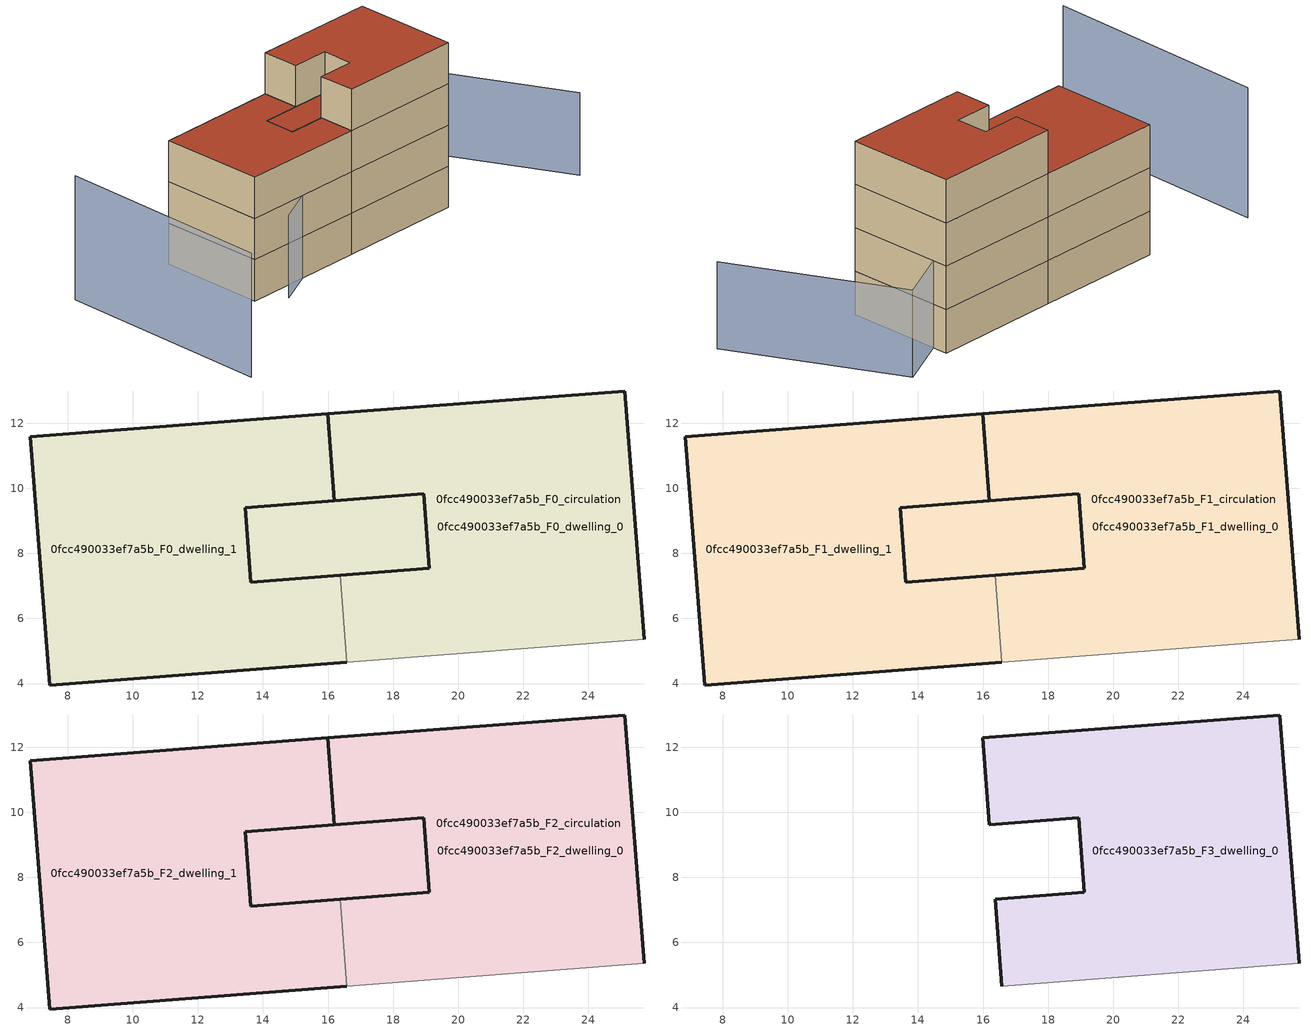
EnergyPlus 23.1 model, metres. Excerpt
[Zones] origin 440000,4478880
0fcc490033ef7a5b_F0_dwelling_0
 floor ground (EU_floor_Construction): 18.93,9.83 18.95,9.62 19.11,7.54 16.37,7.33 13.63,7.12 13.45,9.41 z0; 25.12,12.99 25.71,5.35 16.57,4.65 16.37,7.33 19.11,7.54 18.95,9.62 18.93,9.83 16.19,9.62 15.99,12.29 z0
 wall outside (EU_wall_Construction): 25.71,5.35 25.12,12.99 15.99,12.29 16.19,9.62 18.93,9.83 19.11,7.54 16.37,7.33 z0:3
 wall adiabatic (EU_wall_Construction): 16.57,4.65 25.71,5.35 z0:3
 wall to 0fcc490033ef7a5b_F0_dwelling_1 (EU_wall_Construction): 16.37,7.33 16.57,4.65 z0:3
0fcc490033ef7a5b_F0_dwelling_1
 floor ground (EU_floor_Construction): 15.99,12.29 16.19,9.62 13.45,9.41 13.6,7.54 13.63,7.12 16.37,7.33 16.57,4.65 7.44,3.95 6.86,11.59 z0; 18.93,9.83 19.11,7.54 16.37,7.33 13.63,7.12 13.6,7.54 13.45,9.41 z0
 wall outside (EU_wall_Construction): 16.37,7.33 13.63,7.12 13.45,9.41 16.19,9.62 15.99,12.29 6.86,11.59 7.44,3.95 16.57,4.65 z0:3
0fcc490033ef7a5b_F0_circulation
 floor ground (EU_floor_Construction): 18.93,9.83 19.11,7.54 16.37,7.33 13.63,7.12 13.6,7.54 13.45,9.41 z0; 25.12,12.99 25.71,5.35 16.57,4.65 16.37,7.33 19.11,7.54 18.95,9.62 18.93,9.83 16.19,9.62 15.99,12.29 z0; 15.99,12.29 16.19,9.62 13.45,9.41 13.63,7.12 16.37,7.33 16.57,4.65 7.44,3.95 6.86,11.59 z0
 wall outside (EU_wall_Construction): 13.45,9.41 13.63,7.12 19.11,7.54 18.93,9.83 13.45,9.41 z0:3
0fcc490033ef7a5b_F1_dwelling_0
 floor to 0fcc490033ef7a5b_F0_dwelling_0 (EU_floor_Construction): 25.12,12.99 25.71,5.35 16.57,4.65 16.37,7.33 19.11,7.54 18.95,9.62 18.94,9.7 18.93,9.83 16.19,9.62 15.99,12.29 z3; 18.93,9.83 18.94,9.7 19.11,7.54 16.37,7.33 13.63,7.12 13.45,9.41 z3
 wall outside (EU_wall_Construction): 25.71,5.35 25.12,12.99 15.99,12.29 16.19,9.62 18.93,9.83 19.11,7.54 16.37,7.33 z3:6
 wall adiabatic (EU_wall_Construction): 16.57,4.65 25.71,5.35 z3:6
 wall to 0fcc490033ef7a5b_F1_dwelling_1 (EU_wall_Construction): 16.37,7.33 16.57,4.65 z3:6
0fcc490033ef7a5b_F1_dwelling_1
 floor to 0fcc490033ef7a5b_F0_dwelling_1 (EU_floor_Construction): 15.99,12.29 16.19,9.62 13.45,9.41 13.62,7.28 13.63,7.12 16.37,7.33 16.57,4.65 7.44,3.95 6.86,11.59 z3; 18.93,9.83 19.11,7.54 16.37,7.33 13.63,7.12 13.6,7.54 13.45,9.41 z3
 wall outside (EU_wall_Construction): 16.37,7.33 13.63,7.12 13.45,9.41 16.19,9.62 15.99,12.29 6.86,11.59 7.44,3.95 16.57,4.65 z3:6
0fcc490033ef7a5b_F1_circulation
 floor outside (EU_floor_Construction): 18.93,9.83 19.11,7.54 16.37,7.33 13.63,7.12 13.6,7.54 13.45,9.41 z3
 floor to 0fcc490033ef7a5b_F0_circulation (EU_floor_Construction): 25.12,12.99 25.71,5.35 16.57,4.65 16.37,7.33 19.11,7.54 18.95,9.62 18.93,9.83 16.19,9.62 15.99,12.29 z3; 15.99,12.29 16.19,9.62 13.45,9.41 13.63,7.12 16.37,7.33 16.57,4.65 7.44,3.95 6.86,11.59 z3
 wall outside (EU_wall_Construction): 13.45,9.41 13.63,7.12 19.11,7.54 18.93,9.83 13.45,9.41 z3:6
0fcc490033ef7a5b_F2_dwelling_0
 floor to 0fcc490033ef7a5b_F1_dwelling_0 (EU_floor_Construction): 25.12,12.99 25.71,5.35 16.57,4.65 16.37,7.33 19.11,7.54 18.95,9.62 18.94,9.7 18.93,9.83 16.19,9.62 15.99,12.29 z6; 18.93,9.83 18.94,9.7 19.11,7.54 16.37,7.33 13.63,7.12 13.45,9.41 z6
 wall outside (EU_wall_Construction): 25.71,5.35 25.12,12.99 15.99,12.29 16.19,9.62 18.93,9.83 19.11,7.54 16.37,7.33 z6:9
 wall adiabatic (EU_wall_Construction): 16.57,4.65 25.71,5.35 z6:9
 wall to 0fcc490033ef7a5b_F2_dwelling_1 (EU_wall_Construction): 16.37,7.33 16.57,4.65 z6:9
 roof outside (EU_floor_Construction): 19.11,7.54 18.94,9.7 18.93,9.83 13.45,9.41 13.63,7.12 16.37,7.33 z9
0fcc490033ef7a5b_F2_dwelling_1
 floor to 0fcc490033ef7a5b_F1_dwelling_1 (EU_floor_Construction): 15.99,12.29 16.19,9.62 13.45,9.41 13.62,7.28 13.63,7.12 16.37,7.33 16.57,4.65 7.44,3.95 6.86,11.59 z6; 18.93,9.83 19.11,7.54 16.37,7.33 13.63,7.12 13.6,7.54 13.45,9.41 z6
 wall outside (EU_wall_Construction): 16.37,7.33 13.63,7.12 13.45,9.41 16.19,9.62 15.99,12.29 6.86,11.59 7.44,3.95 16.57,4.65 z6:9
 roof outside (EU_roof_Construction): 19.11,7.54 18.93,9.83 13.45,9.41 13.6,7.54 13.63,7.12 16.37,7.33 z9; 16.57,4.65 16.37,7.33 13.63,7.12 13.6,7.54 13.45,9.41 16.19,9.62 15.99,12.29 6.86,11.59 7.44,3.95 z9
0fcc490033ef7a5b_F2_circulation
 floor outside (EU_floor_Construction): 18.93,9.83 19.11,7.54 16.37,7.33 13.63,7.12 13.6,7.54 13.45,9.41 z6
 floor to 0fcc490033ef7a5b_F1_circulation (EU_floor_Construction): 25.12,12.99 25.71,5.35 16.57,4.65 16.37,7.33 19.11,7.54 18.95,9.62 18.93,9.83 16.19,9.62 15.99,12.29 z6; 15.99,12.29 16.19,9.62 13.45,9.41 13.63,7.12 16.37,7.33 16.57,4.65 7.44,3.95 6.86,11.59 z6
 wall outside (EU_wall_Construction): 13.45,9.41 13.63,7.12 19.11,7.54 18.93,9.83 13.45,9.41 z6:9
 roof outside (EU_roof_Construction): 25.71,5.35 25.12,12.99 15.99,12.29 16.19,9.62 18.93,9.83 18.95,9.62 19.11,7.54 16.37,7.33 16.57,4.65 z9; 19.11,7.54 18.93,9.83 13.45,9.41 13.6,7.54 13.63,7.12 16.37,7.33 z9; 16.57,4.65 16.37,7.33 13.63,7.12 13.45,9.41 16.19,9.62 15.99,12.29 6.86,11.59 7.44,3.95 z9
0fcc490033ef7a5b_F3_dwelling_0
 floor to 0fcc490033ef7a5b_F2_dwelling_0 (EU_floor_Construction): 25.12,12.99 25.71,5.35 16.57,4.65 16.37,7.33 19.11,7.54 18.95,9.62 18.94,9.7 18.93,9.83 16.19,9.62 15.99,12.29 z9
 wall outside (EU_wall_Construction): 25.71,5.35 25.12,12.99 15.99,12.29 16.19,9.62 18.93,9.83 19.11,7.54 16.37,7.33 16.57,4.65 z9:12
 wall adiabatic (EU_wall_Construction): 16.57,4.65 25.71,5.35 z9:12
 roof outside (EU_roof_Construction): 25.71,5.35 25.12,12.99 15.99,12.29 16.19,9.62 18.93,9.83 19.11,7.54 16.37,7.33 16.57,4.65 z12
shading: 9.39,2.83 28.82,14 / 28.82,14 35.13,3.02 z0:6; -1.01,11.97 -0.07,-3.88 z0:9
[Building]
EU S2 Campaign: North Axis=0; Terrain=City; Solar Distribution=FullExterior
[Site:Location]
Madrid: Latitude=40.5; Longitude=-3.5; Time Zone=1; Elevation=609
[SizingPeriod:WeatherFileDays]
AnnualSizingPeriod: Begin Month=1; Begin Day of Month=1; End Month=12; End Day of Month=31; Day of Week for Start Day=Monday; Use Weather File Daylight Saving Period=No; Use Weather File Rain and Snow Indicators=No
[MATERIAL]
EU_InternalMass_Material: Roughness=MediumRough; Thickness=0.1; Conductivity=1; Density=1800; Specific Heat=900; Thermal Absorptance=0.9; Solar Absorptance=0.7; Visible Absorptance=0.7
[MATERIAL:NOMASS] Roughness=MediumRough; Thermal Absorptance=0.9; Solar Absorptance=0.7; Visible Absorptance=0.7
Name | Thermal Resistance
EU_wall_NoMass | 0.459673
EU_roof_NoMass | 0.495815
EU_floor_NoMass | 0.788942
[CONSTRUCTION]
EU_wall_Construction: EU_wall_NoMass
EU_roof_Construction: EU_roof_NoMass
EU_floor_Construction: EU_floor_NoMass
EU_InternalMass_Construction: EU_InternalMass_Material
[ZONE] Type=1; Multiplier=1; Ceiling Height=autocalculate; Floor Area=autocalculate; Part of Total Floor Area=Yes
Name | Volume
0fcc490033ef7a5b_F0_dwelling_0; 0fcc490033ef7a5b_F1_dwelling_0; 0fcc490033ef7a5b_F2_dwelling_0; 0fcc490033ef7a5b_F0_dwelling_1; 0fcc490033ef7a5b_F1_dwelling_1; 0fcc490033ef7a5b_F2_dwelling_1 | 229.381
0fcc490033ef7a5b_F3_dwelling_0 | 191.502
0fcc490033ef7a5b_F0_circulation | 420.882
0fcc490033ef7a5b_F1_circulation; 0fcc490033ef7a5b_F2_circulation | 420.883
[INTERNALMASS] Construction=EU_InternalMass_Construction
Name | Zone or ZoneList | Surface Area
0fcc490033ef7a5b_F0_dwelling_0_EU_InternalMass | 0fcc490033ef7a5b_F0_dwelling_0 | 63.8339
0fcc490033ef7a5b_F0_dwelling_1_EU_InternalMass | 0fcc490033ef7a5b_F0_dwelling_1 | 63.8339
0fcc490033ef7a5b_F1_dwelling_0_EU_InternalMass | 0fcc490033ef7a5b_F1_dwelling_0 | 63.8339
0fcc490033ef7a5b_F1_dwelling_1_EU_InternalMass | 0fcc490033ef7a5b_F1_dwelling_1 | 63.8339
0fcc490033ef7a5b_F2_dwelling_0_EU_InternalMass | 0fcc490033ef7a5b_F2_dwelling_0 | 63.8339
0fcc490033ef7a5b_F2_dwelling_1_EU_InternalMass | 0fcc490033ef7a5b_F2_dwelling_1 | 63.8339
0fcc490033ef7a5b_F3_dwelling_0_EU_InternalMass | 0fcc490033ef7a5b_F3_dwelling_0 | 140.243
[OTHEREQUIPMENT] Fuel Type=Electricity; Design Level Calculation Method=Watts/Area; Power per Zone Floor Area=1; Fraction Latent=0; Fraction Radiant=0; Fraction Lost=0; Carbon Dioxide Generation Rate=0; EndUse Subcategory=EU_Step8_InternalGains
Name | Zone or ZoneList or Space or SpaceList | Schedule
EU_Step8_InternalGain_0fcc490033ef7a5b_F0_dwelling_0_f000 | 0fcc490033ef7a5b_F0_dwelling_0 | EU_Step8_GainSchedule_0fcc490033ef7a5b_F0_dwelling_0_f000
EU_Step8_InternalGain_0fcc490033ef7a5b_F0_dwelling_1_f000 | 0fcc490033ef7a5b_F0_dwelling_1 | EU_Step8_GainSchedule_0fcc490033ef7a5b_F0_dwelling_1_f000
EU_Step8_InternalGain_0fcc490033ef7a5b_F1_dwelling_0_f000 | 0fcc490033ef7a5b_F1_dwelling_0 | EU_Step8_GainSchedule_0fcc490033ef7a5b_F1_dwelling_0_f000
EU_Step8_InternalGain_0fcc490033ef7a5b_F1_dwelling_1_f000 | 0fcc490033ef7a5b_F1_dwelling_1 | EU_Step8_GainSchedule_0fcc490033ef7a5b_F1_dwelling_1_f000
EU_Step8_InternalGain_0fcc490033ef7a5b_F2_dwelling_0_f000 | 0fcc490033ef7a5b_F2_dwelling_0 | EU_Step8_GainSchedule_0fcc490033ef7a5b_F2_dwelling_0_f000
EU_Step8_InternalGain_0fcc490033ef7a5b_F2_dwelling_1_f000 | 0fcc490033ef7a5b_F2_dwelling_1 | EU_Step8_GainSchedule_0fcc490033ef7a5b_F2_dwelling_1_f000
EU_Step8_InternalGain_0fcc490033ef7a5b_F3_dwelling_0_f000 | 0fcc490033ef7a5b_F3_dwelling_0 | EU_Step8_GainSchedule_0fcc490033ef7a5b_F3_dwelling_0_f000
[ZONEINFILTRATION:DESIGNFLOWRATE] Schedule=EU_AlwaysOn; Design Flow Rate Calculation Method=Flow/Area; Flow Rate per Floor Area=0.0005; Constant Term Coefficient=1; Temperature Term Coefficient=0; Velocity Term Coefficient=0; Velocity Squared Term Coefficient=0
Name | Zone or ZoneList or Space or SpaceList
EU_Circulation_Infiltration_0fcc490033ef7a5b_F0_circulation | 0fcc490033ef7a5b_F0_circulation
EU_Circulation_Infiltration_0fcc490033ef7a5b_F1_circulation | 0fcc490033ef7a5b_F1_circulation
EU_Circulation_Infiltration_0fcc490033ef7a5b_F2_circulation | 0fcc490033ef7a5b_F2_circulation
[ZONEVENTILATION:DESIGNFLOWRATE] Schedule=EU_AlwaysOn; Design Flow Rate Calculation Method=AirChanges/Hour; Air Changes per Hour=0.719161; Ventilation Type=Natural; Fan Pressure Rise=0; Fan Total Efficiency=1; Constant Term Coefficient=1; Temperature Term Coefficient=0; Velocity Term Coefficient=0; Velocity Squared Term Coefficient=0; Minimum Indoor Temperature=-100; Maximum Indoor Temperature=100; Delta Temperature=-100; Minimum Outdoor Temperature=-100; Maximum Outdoor Temperature=100; Maximum Wind Speed=40
Name | Zone or ZoneList or Space or SpaceList
EU_ConstantAir_0fcc490033ef7a5b_F0_dwelling_0 | 0fcc490033ef7a5b_F0_dwelling_0
EU_ConstantAir_0fcc490033ef7a5b_F0_dwelling_1 | 0fcc490033ef7a5b_F0_dwelling_1
EU_ConstantAir_0fcc490033ef7a5b_F1_dwelling_0 | 0fcc490033ef7a5b_F1_dwelling_0
EU_ConstantAir_0fcc490033ef7a5b_F1_dwelling_1 | 0fcc490033ef7a5b_F1_dwelling_1
EU_ConstantAir_0fcc490033ef7a5b_F2_dwelling_0 | 0fcc490033ef7a5b_F2_dwelling_0
EU_ConstantAir_0fcc490033ef7a5b_F2_dwelling_1 | 0fcc490033ef7a5b_F2_dwelling_1
EU_ConstantAir_0fcc490033ef7a5b_F3_dwelling_0 | 0fcc490033ef7a5b_F3_dwelling_0
[HVACTEMPLATE:THERMOSTAT] Constant Heating Setpoint=20; Constant Cooling Setpoint=50
EU_HeatOnly_0fcc490033ef7a5b_F0_dwelling_0; EU_HeatOnly_0fcc490033ef7a5b_F0_dwelling_1; EU_HeatOnly_0fcc490033ef7a5b_F1_dwelling_0; EU_HeatOnly_0fcc490033ef7a5b_F1_dwelling_1; EU_HeatOnly_0fcc490033ef7a5b_F2_dwelling_0; EU_HeatOnly_0fcc490033ef7a5b_F2_dwelling_1; EU_HeatOnly_0fcc490033ef7a5b_F3_dwelling_0
[HVACTEMPLATE:ZONE:IDEALLOADSAIRSYSTEM] System Availability Schedule=EU_AlwaysOn; Maximum Heating Supply Air Temperature=50; Minimum Cooling Supply Air Temperature=13; Maximum Heating Supply Air Humidity Ratio=0.0156; Minimum Cooling Supply Air Humidity Ratio=0.0077; Heating Limit=NoLimit; Cooling Limit=NoLimit; Heating Availability Schedule=EU_AlwaysOn; Cooling Availability Schedule=EU_CoolingOff; Dehumidification Control Type=ConstantSensibleHeatRatio; Cooling Sensible Heat Ratio=0.7; Dehumidification Setpoint=60; Humidification Control Type=None; Humidification Setpoint=30; Outdoor Air Method=None; Outdoor Air Flow Rate per Person=0.00944; Outdoor Air Flow Rate per Zone Floor Area=0; Outdoor Air Flow Rate per Zone=0; Demand Controlled Ventilation Type=None; Outdoor Air Economizer Type=NoEconomizer; Heat Recovery Type=None; Sensible Heat Recovery Effectiveness=0.7; Latent Heat Recovery Effectiveness=0.65
Name | Template Thermostat
0fcc490033ef7a5b_F0_dwelling_0 | EU_HeatOnly_0fcc490033ef7a5b_F0_dwelling_0
0fcc490033ef7a5b_F0_dwelling_1 | EU_HeatOnly_0fcc490033ef7a5b_F0_dwelling_1
0fcc490033ef7a5b_F1_dwelling_0 | EU_HeatOnly_0fcc490033ef7a5b_F1_dwelling_0
0fcc490033ef7a5b_F1_dwelling_1 | EU_HeatOnly_0fcc490033ef7a5b_F1_dwelling_1
0fcc490033ef7a5b_F2_dwelling_0 | EU_HeatOnly_0fcc490033ef7a5b_F2_dwelling_0
0fcc490033ef7a5b_F2_dwelling_1 | EU_HeatOnly_0fcc490033ef7a5b_F2_dwelling_1
0fcc490033ef7a5b_F3_dwelling_0 | EU_HeatOnly_0fcc490033ef7a5b_F3_dwelling_0
[SIZING:ZONE] Zone Cooling Design Supply Air Temperature Input Method=SupplyAirTemperature; Zone Cooling Design Supply Air Temperature=13; Zone Heating Design Supply Air Temperature Input Method=SupplyAirTemperature; Zone Heating Design Supply Air Temperature=50; Zone Cooling Design Supply Air Humidity Ratio=0.008; Zone Heating Design Supply Air Humidity Ratio=0.008; Cooling Design Air Flow Method=DesignDay; Cooling Design Air Flow Rate=0; Cooling Minimum Air Flow per Zone Floor Area=0.000762; Cooling Minimum Air Flow=0; Cooling Minimum Air Flow Fraction=0.2; Heating Design Air Flow Method=DesignDay; Heating Design Air Flow Rate=0; Heating Maximum Air Flow per Zone Floor Area=0.002032; Heating Maximum Air Flow=0.141576; Heating Maximum Air Flow Fraction=0.3; Account for Dedicated Outdoor Air System=No; Dedicated Outdoor Air System Control Strategy=NeutralSupplyAir; Dedicated Outdoor Air Low Setpoint Temperature for Design=autosize; Dedicated Outdoor Air High Setpoint Temperature for Design=autosize; Zone Load Sizing Method=Sensible Load Only No Latent Load; Zone Latent Cooling Design Supply Air Humidity Ratio Input Method=HumidityRatioDifference; Zone Cooling Design Supply Air Humidity Ratio Difference=0.005; Zone Latent Heating Design Supply Air Humidity Ratio Input Method=HumidityRatioDifference; Zone Humidification Design Supply Air Humidity Ratio Difference=0.005
0fcc490033ef7a5b_F0_dwelling_0; 0fcc490033ef7a5b_F0_dwelling_1; 0fcc490033ef7a5b_F1_dwelling_0; 0fcc490033ef7a5b_F1_dwelling_1; 0fcc490033ef7a5b_F2_dwelling_0; 0fcc490033ef7a5b_F2_dwelling_1; 0fcc490033ef7a5b_F3_dwelling_0
[SCHEDULE:CONSTANT]
Name | Hourly Value
EU_AlwaysOn | 1
EU_CoolingOff | 0
[SCHEDULE:FILE] Column Number=1; Rows to Skip at Top=0; Number of Hours of Data=8760; Column Separator=Comma; Interpolate to Timestep=No; Minutes per Item=60; Adjust Schedule for Daylight Savings=Yes
Name | File
EU_Step8_GainSchedule_0fcc490033ef7a5b_F0_dwelling_0_f000 | ../../schedules/0fcc490033ef7a5b/0fcc490033ef7a5b_F0_dwelling_0_f000_gain.csv
EU_Step8_GainSchedule_0fcc490033ef7a5b_F0_dwelling_1_f000 | ../../schedules/0fcc490033ef7a5b/0fcc490033ef7a5b_F0_dwelling_1_f000_gain.csv
EU_Step8_GainSchedule_0fcc490033ef7a5b_F1_dwelling_0_f000 | ../../schedules/0fcc490033ef7a5b/0fcc490033ef7a5b_F1_dwelling_0_f000_gain.csv
EU_Step8_GainSchedule_0fcc490033ef7a5b_F1_dwelling_1_f000 | ../../schedules/0fcc490033ef7a5b/0fcc490033ef7a5b_F1_dwelling_1_f000_gain.csv
EU_Step8_GainSchedule_0fcc490033ef7a5b_F2_dwelling_0_f000 | ../../schedules/0fcc490033ef7a5b/0fcc490033ef7a5b_F2_dwelling_0_f000_gain.csv
EU_Step8_GainSchedule_0fcc490033ef7a5b_F2_dwelling_1_f000 | ../../schedules/0fcc490033ef7a5b/0fcc490033ef7a5b_F2_dwelling_1_f000_gain.csv
EU_Step8_GainSchedule_0fcc490033ef7a5b_F3_dwelling_0_f000 | ../../schedules/0fcc490033ef7a5b/0fcc490033ef7a5b_F3_dwelling_0_f000_gain.csv
